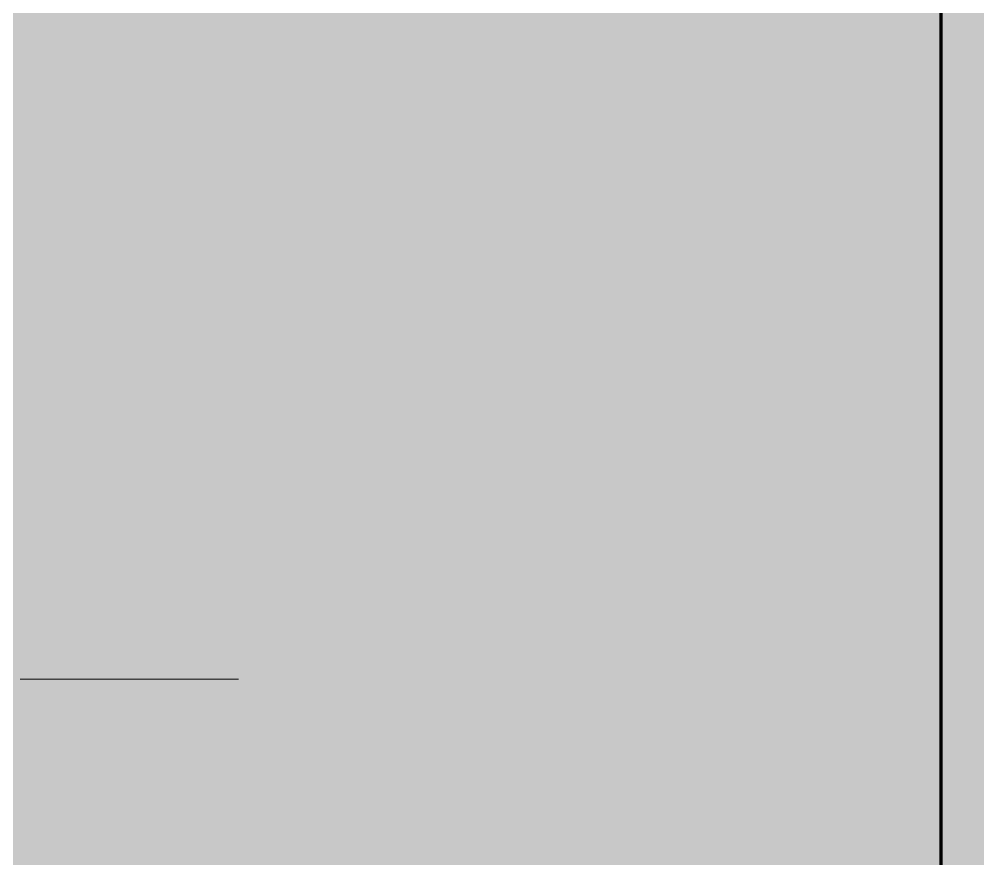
# Model space of a CAD drawing. Header units: millimetres. Extents: x 0 to 418, y 2 to 297.
# Drawn here: x 207.6 to 292, y 75.5 to 149.3 of the extents above; entities that cross this region are included whole.
import ezdxf

# ---------------------------------------------------------------- set-up
doc = ezdxf.new("R2010")
doc.units = ezdxf.units.MM
doc.header["$MEASUREMENT"] = 0
doc.layers.get('0').update_dxf_attribs({"linetype": 'CONTINUOUS'})

msp = doc.modelspace()

# ---------------------------------------------------------------- hatches: boundary and pattern name
at = {"true_color": 0xffffff}
for points in [[(-0.132, 297.01), (-0.132, 1.627), (417.7, 1.627), (417.7, 297.01)], [(-0.132, 297.01), (-0.132, 1.89), (417.7, 1.89), (417.7, 297.01)]]:
    msp.add_hatch(color=0, dxfattribs=at).paths.add_polyline_path(points)
at = {"true_color": 0x000007}
h = msp.add_hatch(color=0, dxfattribs=at)
edge = h.paths.add_edge_path()
edge.add_line((223.075, 93.455), (223.453, 93.488))
edge.add_line((223.453, 93.488), (223.453, 93.389))
edge.add_spline(control_points=[(223.453, 93.389), (223.453, 93.274), (223.47, 93.176), (223.535, 93.077), (223.535, 93.077), (223.585, 92.995), (223.667, 92.912), (223.782, 92.863), (223.782, 92.863), (223.897, 92.814), (224.045, 92.797), (224.21, 92.797), (224.21, 92.797), (224.44, 92.797), (224.604, 92.847), (224.736, 92.945), (224.736, 92.945), (224.851, 93.044), (224.917, 93.159), (224.917, 93.291), (224.917, 93.291), (224.917, 93.389), (224.884, 93.472), (224.818, 93.537), (224.818, 93.537), (224.752, 93.62), (224.572, 93.718), (224.276, 93.833), (224.276, 93.833), (224.062, 93.932), (223.897, 94.014), (223.815, 94.064), (223.815, 94.064), (223.683, 94.146), (223.585, 94.244), (223.535, 94.343), (223.535, 94.343), (223.47, 94.442), (223.437, 94.557), (223.437, 94.688), (223.437, 94.688), (223.437, 94.836), (223.47, 94.968), (223.552, 95.1), (223.552, 95.1), (223.634, 95.215), (223.766, 95.297), (223.914, 95.363), (223.914, 95.363), (224.078, 95.428), (224.243, 95.461), (224.44, 95.461), (224.44, 95.461), (224.687, 95.461), (224.884, 95.428), (225.048, 95.346), (225.048, 95.346), (225.196, 95.264), (225.328, 95.165), (225.394, 95.034), (225.394, 95.034), (225.46, 94.902), (225.509, 94.771), (225.509, 94.656), (225.509, 94.656), (225.509, 94.639), (225.509, 94.623), (225.509, 94.59)], knot_values=[0, 0, 0, 0, 0.014706, 0.014706, 0.014706, 0.014706, 0.029412, 0.029412, 0.029412, 0.029412, 0.044118, 0.044118, 0.044118, 0.044118, 0.058824, 0.058824, 0.058824, 0.058824, 0.073529, 0.073529, 0.073529, 0.073529, 0.088235, 0.088235, 0.088235, 0.088235, 0.102941, 0.102941, 0.102941, 0.102941, 0.117647, 0.117647, 0.117647, 0.117647, 0.132353, 0.132353, 0.132353, 0.132353, 0.147059, 0.147059, 0.147059, 0.147059, 0.161765, 0.161765, 0.161765, 0.161765, 0.176471, 0.176471, 0.176471, 0.176471, 0.191176, 0.191176, 0.191176, 0.191176, 0.205882, 0.205882, 0.205882, 0.205882, 0.220588, 0.220588, 0.220588, 0.220588, 0.235294, 0.235294, 0.235294, 0.235294, 1, 1, 1, 1], degree=3, periodic=0)
edge.add_line((225.509, 94.59), (225.131, 94.557))
edge.add_spline(control_points=[(225.131, 94.557), (225.131, 94.639), (225.114, 94.705), (225.114, 94.754), (225.114, 94.754), (225.081, 94.836), (225.048, 94.902), (224.983, 94.952), (224.983, 94.952), (224.933, 95.017), (224.851, 95.05), (224.752, 95.083), (224.752, 95.083), (224.654, 95.116), (224.555, 95.132), (224.44, 95.132), (224.44, 95.132), (224.226, 95.132), (224.062, 95.1), (223.947, 95.001), (223.947, 95.001), (223.848, 94.919), (223.815, 94.836), (223.815, 94.705), (223.815, 94.705), (223.815, 94.639), (223.831, 94.573), (223.864, 94.524), (223.864, 94.524), (223.897, 94.458), (223.963, 94.409), (224.062, 94.36), (224.062, 94.36), (224.127, 94.31), (224.292, 94.244), (224.555, 94.129), (224.555, 94.129), (224.752, 94.031), (224.9, 93.965), (224.983, 93.916), (224.983, 93.916), (225.081, 93.833), (225.164, 93.751), (225.229, 93.652), (225.229, 93.652), (225.279, 93.554), (225.312, 93.439), (225.312, 93.324), (225.312, 93.324), (225.312, 93.159), (225.262, 93.011), (225.164, 92.879), (225.164, 92.879), (225.065, 92.748), (224.933, 92.649), (224.769, 92.583), (224.769, 92.583), (224.604, 92.501), (224.407, 92.468), (224.193, 92.468), (224.193, 92.468), (223.864, 92.468), (223.601, 92.534), (223.387, 92.682), (223.387, 92.682), (223.174, 92.83), (223.075, 93.077), (223.075, 93.455)], knot_values=[0, 0, 0, 0, 0.014706, 0.014706, 0.014706, 0.014706, 0.029412, 0.029412, 0.029412, 0.029412, 0.044118, 0.044118, 0.044118, 0.044118, 0.058824, 0.058824, 0.058824, 0.058824, 0.073529, 0.073529, 0.073529, 0.073529, 0.088235, 0.088235, 0.088235, 0.088235, 0.102941, 0.102941, 0.102941, 0.102941, 0.117647, 0.117647, 0.117647, 0.117647, 0.132353, 0.132353, 0.132353, 0.132353, 0.147059, 0.147059, 0.147059, 0.147059, 0.161765, 0.161765, 0.161765, 0.161765, 0.176471, 0.176471, 0.176471, 0.176471, 0.191176, 0.191176, 0.191176, 0.191176, 0.205882, 0.205882, 0.205882, 0.205882, 0.220588, 0.220588, 0.220588, 0.220588, 0.235294, 0.235294, 0.235294, 0.235294, 1, 1, 1, 1], degree=3, periodic=0)
msp.add_hatch(color=0, dxfattribs=at).paths.add_polyline_path([(226.298, 91.515), (226.676, 93.324), (226.676, 93.324), (226.656, 93.309), (226.634, 93.295), (226.612, 93.28), (226.589, 93.266), (226.565, 93.252), (226.541, 93.238), (226.516, 93.224), (226.49, 93.21), (226.464, 93.196), (226.437, 93.182), (226.409, 93.168), (226.38, 93.155), (226.351, 93.142), (226.322, 93.129), (226.291, 93.116), (226.26, 93.103), (226.228, 93.091), (226.195, 93.078), (226.162, 93.066), (226.128, 93.055), (226.094, 93.043), (226.058, 93.032), (226.022, 93.022), (225.986, 93.011), (225.986, 93.011), (226.035, 93.291), (226.035, 93.291), (226.054, 93.297), (226.072, 93.304), (226.091, 93.311), (226.109, 93.318), (226.128, 93.326), (226.146, 93.334), (226.165, 93.342), (226.183, 93.35), (226.202, 93.359), (226.22, 93.368), (226.239, 93.378), (226.257, 93.387), (226.276, 93.397), (226.294, 93.407), (226.313, 93.418), (226.331, 93.428), (226.35, 93.439), (226.368, 93.45), (226.387, 93.461), (226.405, 93.473), (226.424, 93.485), (226.442, 93.497), (226.461, 93.509), (226.479, 93.521), (226.479, 93.521), (226.497, 93.533), (226.515, 93.545), (226.532, 93.557), (226.549, 93.569), (226.565, 93.58), (226.581, 93.592), (226.597, 93.603), (226.612, 93.614), (226.627, 93.625), (226.641, 93.636), (226.655, 93.646), (226.668, 93.657), (226.681, 93.667), (226.694, 93.677), (226.707, 93.687), (226.719, 93.696), (226.731, 93.706), (226.743, 93.715), (226.754, 93.724), (226.765, 93.733), (226.776, 93.742), (226.787, 93.751), (226.798, 93.759), (226.808, 93.768), (226.812, 93.774), (226.817, 93.78), (226.821, 93.786), (226.826, 93.792), (226.83, 93.799), (226.835, 93.805), (226.84, 93.811), (226.845, 93.817), (226.85, 93.824), (226.855, 93.83), (226.86, 93.837), (226.866, 93.844), (226.871, 93.85), (226.876, 93.857), (226.881, 93.864), (226.886, 93.871), (226.891, 93.878), (226.896, 93.885), (226.901, 93.893), (226.905, 93.9), (226.91, 93.908), (226.915, 93.916), (226.919, 93.924), (226.923, 93.932), (227.104, 93.932), (226.594, 91.515), (226.298, 91.515), (226.594, 91.515)])

# ---------------------------------------------------------------- linework, layer by layer
at = {"color": 0, "linetype": 'Continuous', "lineweight": 100, "true_color": 0x000007}
msp.add_lwpolyline([(288.69, 262.18), (288.739, 71.106), (288.739, 71.106)], dxfattribs=at)
at = {"color": 0, "linetype": 'Continuous', "lineweight": 20, "true_color": 0x000007}
msp.add_lwpolyline([(207.732, 91.284), (226.923, 91.284), (226.923, 91.284)], dxfattribs=at)

doc.saveas('drawing.dxf')
